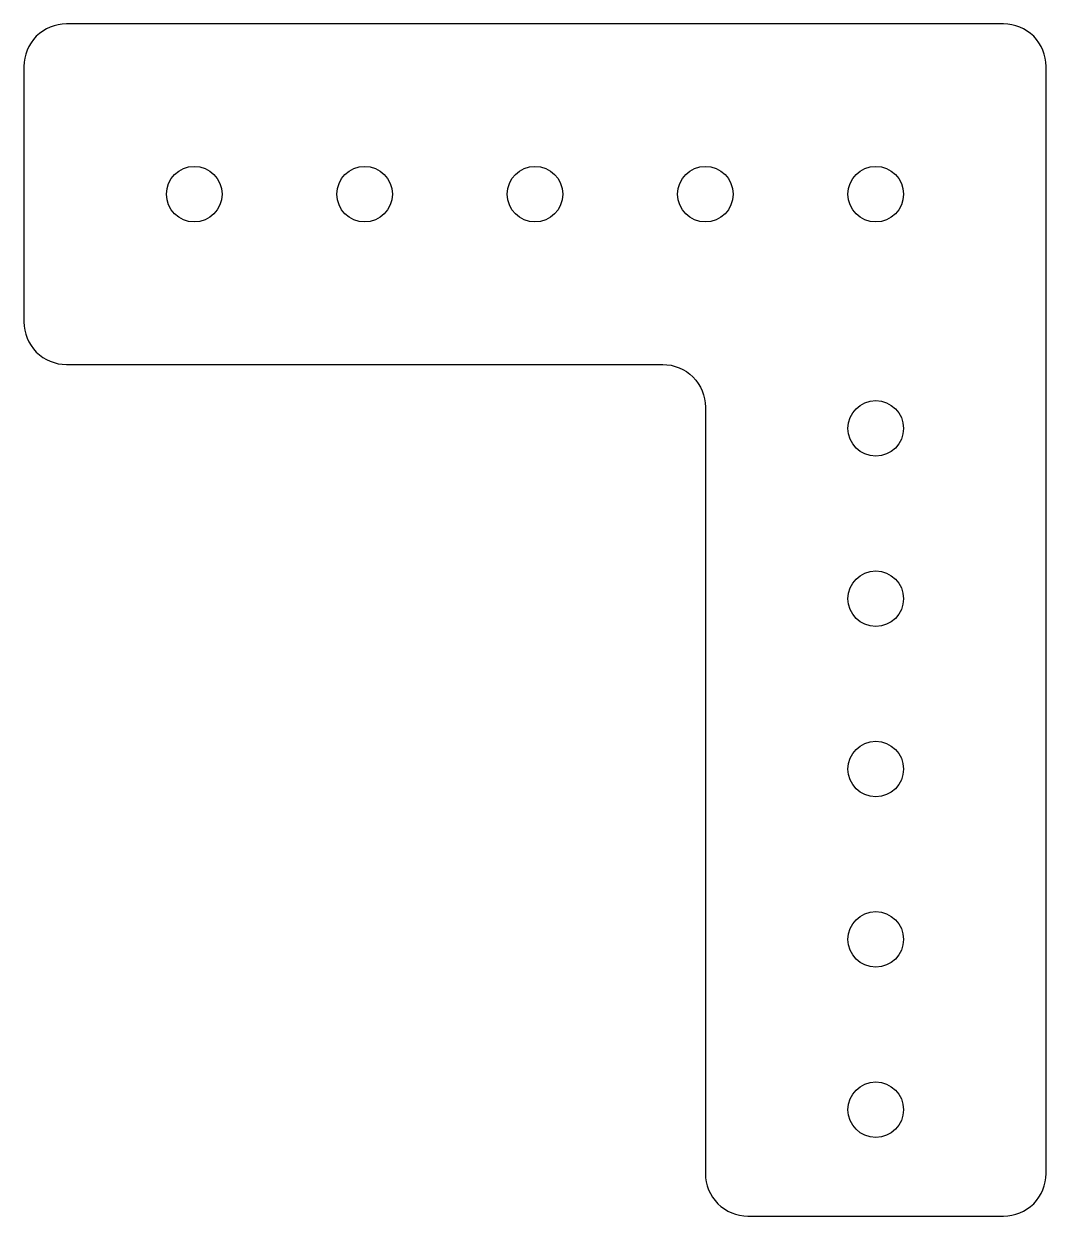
# Model space of a CAD drawing. Header units: inches. Extents: x 0 to 3, y -3.5 to 0.
import ezdxf

# ---------------------------------------------------------------- set-up
doc = ezdxf.new("R2010")
doc.units = ezdxf.units.IN
doc.header["$MEASUREMENT"] = 0

msp = doc.modelspace()

# ---------------------------------------------------------------- linework, layer by layer
msp.add_lwpolyline([(3, -0.125, 0.414214), (2.875, 0), (0.125, 0, 0.414214), (0, -0.125), (0, -0.875, 0.414214), (0.125, -1), (1.875, -1, -0.414214), (2, -1.125), (2, -3.375, 0.414214), (2.125, -3.5), (2.875, -3.5, 0.414214), (3, -3.375)], format="xyb", close=True)
for centre in [(0.5, -0.5), (1, -0.5), (1.5, -0.5), (2, -0.5), (2.5, -0.5), (2.5, -1.1875), (2.5, -1.6875), (2.5, -2.1875), (2.5, -2.6875), (2.5, -3.1875)]:
    msp.add_circle(centre, 0.0815)

doc.saveas('drawing.dxf')
